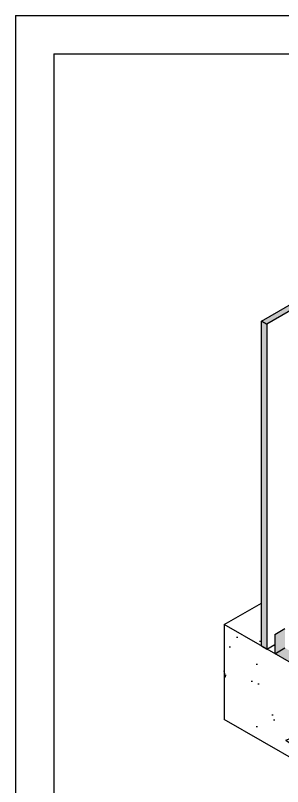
# Model space of a CAD drawing. Extents: x -129 to 51, y 0 to 100.
# Drawn here: x 0 to 10.44, y 35.88 to 66 of the extents above; entities that cross this region are included whole.
import ezdxf

# ---------------------------------------------------------------- set-up
doc = ezdxf.new("R2010")
doc.units = 0
doc.header["$LTSCALE"] = 1.5
doc.header["$MEASUREMENT"] = 0
doc.layers.get('DEFPOINTS').update_dxf_attribs({"linetype": 'CONTINUOUS'})
for name, color, linetype in [('8X11-TTB$0$B', 7, 'CONTINUOUS'), ('STRUCTURE', 252, 'CONTINUOUS'), ('STRUCTURE_SHADING', 254, 'CONTINUOUS')]:
    doc.layers.add(name, color=color, linetype=linetype)
pattern_1 = [(49.99999999999999, (46.42051654389615, 3.520681762248074), (3.586300913003767, -0.3137606749129755), [0.375, -4.125]), (355, (46.42051654389615, 3.520681762248074), (-0.693756668065, 3.760960668500059), [0.3, -3.3]), (100.4514, (46.71937494389615, 3.494535062248074), (2.892546908570108, 3.447197710304768), [0.31870095, -3.50571056]), (46.18420000000001, (46.42051654389615, 4.520681762248074), (5.336205243128222, -0.8275950716450904), [0.5625, -6.1875]), (96.6356, (46.86520026889615, 4.451715227248075), (4.673313527743517, 4.870589354502209), [0.47805144, -5.258565]), (351.1842, (46.42051654389615, 4.520681762248074), (4.673309725668136, 4.870593004626623), [0.45, -4.95]), (21, (46.92051654389615, 4.270681762248074), (2.984535260592308, -2.013094453326694), [0.375, -4.125]), (326.0000000000001, (46.92051654389615, 4.270681762248074), (1.216576659607909, 3.625750225234265), [0.3, -3.3]), (71.4514, (47.16922770889615, 4.102923732248074), (4.20111314290745, 1.612652483549762), [0.31870095, -3.50571056]), (37.50000000000001, (46.42051654389615, 3.520681762248074), (0.06079927658645334, 1.664469269156557), [0, -3.26, 0, -3.35, 0, -3.3125]), (7.499999999999999, (46.42051654389615, 3.520681762248074), (1.315347687210743, 1.972058559411801), [0, -1.91, 0, -3.185, 0, -1.2625]), (327.5, (45.30551654389615, 3.520681762248074), (2.669112180862045, -0.112774358671899), [0, -1.25, 0, -3.9, 0, -5.175]), (317.5, (44.80551654389615, 3.520681762248074), (2.915930846711931, 0.5005249116615882), [0, -1.625, 0, -2.59, 0, -3.675])]

msp = doc.modelspace()

# ---------------------------------------------------------------- hatches: boundary and pattern name
at = {"layer": 'STRUCTURE'}
h = msp.add_hatch(dxfattribs=at)
h.set_pattern_fill('AR-SAND', color=256, scale=0.25, style=0)
h.set_pattern_definition([(37.50000000000001, (43.19749566981245, 2.680656108872867), (-0.01574833952740204, 0.4817059422532897), [0, -0.38, 0, -0.425, 0, -0.40625]), (7.499999999999999, (43.19749566981245, 2.680656108872867), (0.4424441763169318, 0.7055365163074351), [0, -0.205, 0, -0.3425, 0, -0.13125]), (327.5, (42.88999566981245, 2.680656108872867), (0.7785354654378738, 0.001414763384241124), [0, -0.125, 0, -0.45, 0, -0.5875]), (317.5, (42.88999566981245, 2.680656108872867), (0.7515316511430733, 0.2194188912335623), [0, -0.0625, 0, -0.295, 0, -0.3375])])
h.paths.add_polyline_path([(9.816495386986652, 53.94852472221717), (9.61649538698672, 54.06399477605506), (9.612828458367737, 41.37242077230079), (9.643585470083686, 41.35466320330712), (9.816495386986652, 41.4544927903766)])
h.paths.add_polyline_path([(22.87556620846554, 61.48818277636411), (22.66805545294191, 61.59931649347816), (9.616495386986905, 54.06399477605496), (9.816495386986908, 53.94852472221702)])
h.paths.add_polyline_path([(9.816495386986652, 41.45449279037659), (9.6435854700837, 41.35466320330711), (9.816495386986652, 41.25483361623765)])
at = {"layer": 'STRUCTURE', "linetype": 'CONTINUOUS'}
h = msp.add_hatch(dxfattribs=at)
h.set_pattern_fill('AR-CONC', color=256, scale=0.5, style=0)
h.set_pattern_definition(pattern_1)
h.paths.add_polyline_path([(25.65234241469598, 43.43899712331201), (25.65234241469598, 45.85691008938498), (13.36695285548024, 38.76393712027232), (13.22824517683027, 39.00418586709397), (12.85001277135989, 39.22255844820854), (12.85001277135988, 39.76135536605861), (12.63370280060621, 39.63646874621559), (12.63370280060621, 35.92268203763454)])
h.paths.add_polyline_path([(9.613313950242272, 43.05275237791568), (8.157861347060631, 42.21244642567601), (9.612828458367737, 41.37242077230081)])
h = msp.add_hatch(dxfattribs=at)
h.set_pattern_fill('AR-CONC', color=256, scale=0.5, style=0)
h.set_pattern_definition(pattern_1)
h.paths.add_polyline_path([(12.63370280060621, 39.62831815762141), (8.157861347060631, 42.21244642567601), (8.157861347060631, 38.50681030568916), (12.63370280060622, 35.92268203763454)])
h.paths.add_polyline_path([(9.613313950242265, 43.05275237791567), (8.157861347060646, 42.21244642567601), (9.61282845836773, 41.37242077230081)])
at = {"layer": 'STRUCTURE_SHADING', "linetype": 'CONTINUOUS'}
h = msp.add_hatch(color=256, dxfattribs=at)
h.paths.add_polyline_path([(12.42369464530077, 41.00173446720763), (11.9888043617182, 40.7506504449133), (11.98880436171822, 40.00065044491333), (12.4232646720648, 40.25148622204413)])
h.paths.add_polyline_path([(10.52441787249134, 41.30146135001215), (10.52441787249134, 42.0514613500121), (10.13007582776937, 41.82378786433912), (10.13007582776939, 41.07378786433914)])
h.paths.add_polyline_path([(11.98880436171822, 40.45599741625937), (10.52441787249134, 41.30146135001215), (10.13007582776939, 41.07378786433915), (11.98880436171822, 40.00065044491335)])

# ---------------------------------------------------------------- linework, layer by layer
at = {"layer": '8X11-TTB$0$B', "color": 7}
for q in [(1.5, 1.5), (49.5, 64.50000000000003)]:
    msp.add_line((1.499999999999979, 64.50000000000001), q, dxfattribs=at)
at = {"layer": 'DEFPOINTS'}
for q in [(0, 0), (51, 66.00000000000001)]:
    msp.add_line((-1.06581410364015e-14, 66.00000000000001), q, dxfattribs=at)
at = {"layer": 'STRUCTURE'}
for p, q in [((8.157861347060638, 42.21244642567601), (9.61331395024228, 43.05275237791567)), ((12.63370280060621, 39.6283181576214), (8.157861347060638, 42.21244642567601)), ((8.157861347060638, 42.21244642567601), (8.157861347060638, 38.50681030568917)), ((10.13007582776937, 41.82378786433912), (10.1300758277694, 41.07378786433911)), ((9.612828458367737, 41.37242077230079), (9.816495386986652, 41.25483361623765)), ((12.63370280060621, 35.92268203763454), (8.157861347060638, 38.50681030568917))]:
    msp.add_line(p, q, dxfattribs=at)
msp.add_lwpolyline([(9.816495386986922, 53.94852472221702), (9.61649538698692, 54.06399477605495), (22.6680554529419, 61.59931649347817), (22.87556620846554, 61.4881827763641), (9.816495386986666, 53.94852472221687)], close=True, dxfattribs=at)
for points in [[(9.612828458367737, 41.37242077230079), (9.61649538698672, 54.06399477605507), (9.816495386986652, 53.94852472221719), (9.816495386986652, 41.25483361623765)], [(10.13007582776937, 41.82378786433912), (10.52441787249134, 42.05146135001211)], [(9.816495386986652, 41.25483361623765), (10.13007582776938, 41.43587936813607)], [(10.13007582776937, 41.07378786433912), (10.52441787249135, 41.30146135001215)]]:
    msp.add_lwpolyline(points, dxfattribs=at)

doc.saveas('drawing.dxf')
